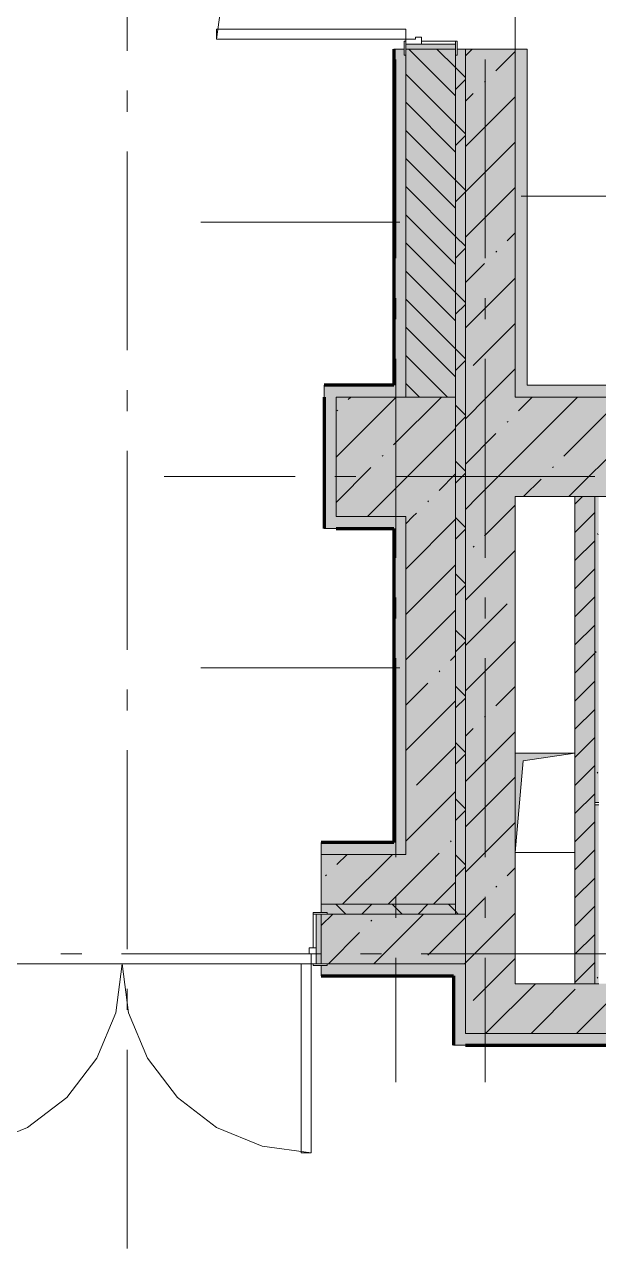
# Model space of a CAD drawing. Header units: millimetres. Extents: x -537608 to 253996, y -217170 to 186033.
# Drawn here: x -317792 to -314907, y -143982 to -137825 of the extents above; entities that cross this region are included whole.
import ezdxf

# ---------------------------------------------------------------- set-up
doc = ezdxf.new("R2010")
doc.units = ezdxf.units.MM
doc.layers.add('16) Лак 1.6м', color=160, linetype='Continuous', lineweight=90)
doc.layers.add('PDF _Геометрия', color=7, linetype='Continuous')
doc.layers.add('PDF _Сплошная заливка', color=7, linetype='Continuous', true_color=0xffffff)

msp = doc.modelspace()

# ---------------------------------------------------------------- hatches: boundary and pattern name
at = {"layer": 'PDF _Сплошная заливка', "transparency": 33554559}
h = msp.add_hatch(color=256, dxfattribs=at)
h.paths.add_polyline_path([(-315326.1837, -142649.631), (-315326.1837, -140199.9776), (-315576.1848, -140199.9776), (-315576.1848, -142649.631)], flags=0)
h.paths.add_polyline_path([(-315576.1848, -139699.9775), (-315326.1837, -139699.9775), (-315326.1837, -137949.6274), (-315576.1848, -137949.6274)], flags=0)
h.paths.add_polyline_path([(-315576.1848, -135949.6272), (-315326.1837, -135949.6272), (-315326.1837, -134749.6262), (-315576.1848, -134749.6262), (-315576.1848, -135436.83)], flags=0)
h.paths.add_polyline_path([(-315519.8936, -134249.6261), (-315326.1837, -134249.6261), (-315326.1837, -128399.624), (-315576.1848, -128399.624), (-315576.1848, -134249.6261)], flags=0)
h.paths.add_polyline_path([(-315357.4359, -127899.626), (-315326.1837, -127899.626), (-315326.1837, -124899.6214), (-315576.1848, -124899.6214), (-315576.1848, -127899.626)], flags=0)
h = msp.add_hatch(color=256, dxfattribs=at)
h.paths.add_polyline_path([(-315876.1861, -139699.9775), (-315626.185, -139699.9775), (-315626.185, -137949.6274), (-315876.1861, -137949.6274), (-315876.1861, -137979.6289)], flags=0)
h.paths.add_polyline_path([(-315876.1861, -135949.6272), (-315626.185, -135949.6272), (-315626.185, -134849.9755), (-315876.1861, -134849.9755), (-315876.1861, -135919.6279)], flags=0)
h.paths.add_polyline_path([(-315626.185, -134249.9749), (-315626.185, -128499.6244), (-315876.1861, -128499.6244), (-315876.1861, -134249.9749)], flags=0)
h.paths.add_polyline_path([(-315626.185, -127899.626), (-315626.185, -124999.9706), (-315876.1861, -124999.9706), (-315876.1861, -127899.626)], flags=0)
at = {"layer": 'PDF _Сплошная заливка', "true_color": 0xff7d7d, "transparency": 33554559}
h = msp.add_hatch(color=11, dxfattribs=at)
h.paths.add_polyline_path([(-315266.1851, -139639.9768), (-315266.1851, -137949.6274), (-315326.1837, -137949.6274), (-315326.1837, -139639.9768)], flags=0)
h.paths.add_polyline_path([(-315326.1837, -135949.6272), (-315266.1851, -135949.6272), (-315266.1851, -134749.6262), (-315326.1837, -134749.6262), (-315326.1837, -135436.83)], flags=0)
h = msp.add_hatch(color=11, dxfattribs=at)
h.paths.add_polyline_path([(-315876.1861, -139699.9775), (-315877.2496, -137979.6289), (-315884.1822, -137979.6289), (-315884.1822, -137949.6274), (-315936.1847, -137949.6274), (-315936.1847, -139699.9775)], flags=0)
h.paths.add_polyline_path([(-315936.1847, -135949.6272), (-315884.1822, -135949.6272), (-315884.1822, -135919.6279), (-315876.1861, -135919.6279), (-315876.1861, -134909.9739), (-315936.1847, -134909.9739), (-315936.1847, -135436.83)], flags=0)
at = {"layer": 'PDF _Сплошная заливка', "transparency": 33554559}
for points in [[(-315626.185, -142299.6294), (-315576.1848, -142299.6294), (-315576.1848, -137949.6274), (-315618.1846, -137949.6274), (-315618.1846, -137979.6289), (-315626.185, -137979.6289), (-315626.185, -141142.7543)], [(-315876.1861, -140299.9758), (-315626.185, -140299.9758), (-315626.185, -139699.9775), (-316226.1833, -139699.9775), (-316226.1833, -140299.9758), (-316213.6532, -140299.9758)], [(-315326.1837, -140199.9776), (-314776.1856, -140199.9776), (-314776.1856, -139699.9775), (-315576.1848, -139699.9775), (-315576.1848, -140199.9776)], [(-315026.1824, -142649.631), (-314926.1819, -142649.631), (-314926.1819, -140199.9776), (-315026.1824, -140199.9776), (-315026.1824, -142569.2354)], [(-315626.185, -142299.6294), (-315626.185, -142249.6292), (-316301.1837, -142249.6292), (-316301.1837, -142291.6291), (-316271.1844, -142291.6291), (-316271.1844, -142299.6294), (-316213.6532, -142299.6294)]]:
    msp.add_hatch(color=256, dxfattribs=at).paths.add_polyline_path(points)
at = {"layer": 'PDF _Сплошная заливка', "true_color": 0xff7d7d, "transparency": 33554559}
for points in [[(-315936.1847, -139699.9775), (-315936.1847, -139639.9768), (-316286.1862, -139639.9768), (-316286.1862, -139699.9775), (-316213.6532, -139699.9775)], [(-315936.1847, -141999.6303), (-315876.1861, -141999.6303), (-315876.1861, -140299.9758), (-315936.1847, -140299.9758), (-315936.1847, -141939.6296)]]:
    msp.add_hatch(color=11, dxfattribs=at).paths.add_polyline_path(points)
at = {"layer": 'PDF _Сплошная заливка', "transparency": 33554559}
h = msp.add_hatch(color=256, dxfattribs=at)
h.paths.add_polyline_path([(-314906.1853, -142649.631), (-314906.1853, -141749.6292), (-314926.1819, -141749.6292), (-314926.1819, -142649.631)], flags=0)
h.paths.add_polyline_path([(-314926.1819, -141737.6308), (-314906.1853, -141737.6308), (-314906.1853, -140199.9776), (-314926.1819, -140199.9776), (-314926.1819, -141142.7543)], flags=0)
at = {"layer": 'PDF _Сплошная заливка', "true_color": 0xe2e2e2, "transparency": 33554559}
msp.add_hatch(color=254, dxfattribs=at).paths.add_polyline_path([(-315326.1837, -141989.6298), (-315286.1818, -141529.6295), (-315026.1824, -141489.6298), (-315326.1837, -141489.6298), (-315326.1837, -141855.9959)])
at = {"layer": 'PDF _Сплошная заливка', "true_color": 0xff7d7d, "transparency": 33554559}
h = msp.add_hatch(color=11, dxfattribs=at)
h.paths.add_polyline_path([(-316301.1837, -141999.6303), (-315936.1847, -141999.6303), (-315936.1847, -141939.6296), (-316301.1837, -141939.6296)], flags=0)
h.paths.add_polyline_path([(-318301.1839, -141999.6303), (-318301.1839, -141939.6296), (-318776.186, -141939.6296), (-318776.186, -141999.6303), (-318743.4611, -141999.6303)], flags=0)
at = {"layer": 'PDF _Сплошная заливка', "transparency": 33554559}
h = msp.add_hatch(color=256, dxfattribs=at)
h.paths.add_polyline_path([(-316301.1837, -142249.6292), (-315626.185, -142249.6292), (-315626.185, -141999.6303), (-316301.1837, -141999.6303)], flags=0)
h.paths.add_polyline_path([(-318301.1839, -142249.6292), (-318301.1839, -141999.6303), (-320576.1854, -141999.6303), (-320576.1854, -142249.6292), (-318743.4611, -142249.6292)], flags=0)
h = msp.add_hatch(color=256, dxfattribs=at)
h.paths.add_polyline_path([(-315576.1848, -142549.6306), (-315576.1848, -142299.6294), (-316301.1837, -142299.6294), (-316301.1837, -142549.6306), (-316213.6532, -142549.6306)], flags=0)
h.paths.add_polyline_path([(-319586.7304, -142549.6306), (-318301.1839, -142549.6306), (-318301.1839, -142299.6294), (-320026.1872, -142299.6294), (-320026.1872, -142549.6306), (-319966.1844, -142549.6306)], flags=0)
at = {"layer": 'PDF _Сплошная заливка', "true_color": 0xff7d7d, "transparency": 33554559}
h = msp.add_hatch(color=11, dxfattribs=at)
h.paths.add_polyline_path([(-315636.1833, -142609.6313), (-315576.1848, -142609.6313), (-315576.1848, -142549.6306), (-316271.1844, -142552.3368), (-316271.1844, -142557.631), (-316301.1837, -142557.631), (-316301.1837, -142609.6313), (-316213.6532, -142609.6313)], flags=0)
h.paths.add_polyline_path([(-318301.1839, -142609.6313), (-318301.1839, -142557.631), (-318331.1832, -142557.631), (-318331.1832, -142549.6306), (-319966.1844, -142549.6306), (-319966.1844, -142609.6313), (-319586.7304, -142609.6313)], flags=0)
at = {"layer": 'PDF _Сплошная заливка', "transparency": 33554559}
h = msp.add_hatch(color=256, dxfattribs=at)
h.paths.add_polyline_path([(-308151.1821, -142899.63), (-308151.1821, -142649.631), (-310391.2927, -142649.631), (-310391.2927, -142899.63), (-309104.1832, -142899.63)], flags=0)
h.paths.add_polyline_path([(-311546.2927, -142899.63), (-311541.2935, -142899.63), (-311541.2935, -142649.631), (-315576.1848, -142649.631), (-315576.1848, -142899.63), (-312840.5759, -142899.63)], flags=0)
at = {"layer": 'PDF _Сплошная заливка', "true_color": 0xff7d7d, "transparency": 33554559}
h = msp.add_hatch(color=11, dxfattribs=at)
h.paths.add_polyline_path([(-310386.2936, -142959.6307), (-310386.2936, -142907.6303), (-310391.2927, -142907.6303), (-310391.2927, -142959.6307)], flags=0)
h.paths.add_polyline_path([(-311546.2927, -142959.6307), (-311541.2935, -142959.6307), (-311541.2935, -142907.6303), (-311546.2927, -142907.6303), (-311546.2927, -142899.63), (-315576.1848, -142899.63), (-315576.1848, -142959.6307), (-312840.5759, -142959.6307)], flags=0)

# ---------------------------------------------------------------- linework, layer by layer
at = {"layer": '16) Лак 1.6м'}
for p, q in [((-315936.1847, -137949.6274), (-315936.1847, -139639.9768)), ((-315936.1847, -139639.9768), (-316286.1862, -139639.9768)), ((-316286.1862, -139699.9775), (-316286.1862, -140359.9766)), ((-316226.1833, -140359.9766), (-315936.1847, -140359.9766)), ((-315936.1847, -140359.9766), (-315936.1847, -141939.6296)), ((-315936.1847, -141939.6296), (-316301.1837, -141939.6296)), ((-316301.1837, -142609.6313), (-315636.1833, -142609.6313)), ((-315636.1833, -142609.6313), (-315636.1833, -142959.6307)), ((-315576.1848, -142959.6307), (-311541.2935, -142959.6307))]:
    msp.add_line(p, q, dxfattribs=at)
at = {"layer": 'PDF _Геометрия', "color": 9, "lineweight": 9, "true_color": 0xc0c0c0}
for p, q in [((-315326.1837, -135949.6272), (-315326.1837, -137949.6274)), ((-315326.1837, -137949.6274), (-315326.1837, -135949.6272)), ((-316401.1841, -142549.6306), (-318201.1835, -142549.6306)), ((-318201.1835, -142549.6306), (-316401.1841, -142549.6306))]:
    msp.add_line(p, q, dxfattribs=at)
at = {"layer": 'PDF _Геометрия', "color": 253, "lineweight": 9, "true_color": 0xaaaaaa}
for p, q in [((-317276.1837, -136958.293), (-317276.1837, -137958.2952)), ((-315926.182, -138001.3393), (-315926.182, -139001.3394)), ((-315476.1843, -138001.3393), (-315476.1843, -139001.3394)), ((-317276.1837, -138158.2939), (-317276.1837, -138264.1268)), ((-315626.185, -138349.6292), (-315626.185, -138342.6278)), ((-317276.1837, -138464.1277), (-317276.1837, -139464.1278)), ((-315926.182, -139201.3381), (-315926.182, -139307.1731)), ((-315476.1843, -139201.3381), (-315476.1843, -139307.1731)), ((-315926.182, -139507.1718), (-315926.182, -140507.1719)), ((-315476.1843, -139507.1718), (-315476.1843, -140507.1719)), ((-317276.1837, -139664.1286), (-317276.1837, -139769.9615)), ((-317276.1837, -139969.9623), (-317276.1837, -140969.9625)), ((-316432.1178, -140099.6283), (-317090.1813, -140099.6283)), ((-316126.2863, -140099.6283), (-316232.1212, -140099.6283)), ((-314926.2852, -140099.6283), (-315926.2854, -140099.6283)), ((-315926.182, -140707.1728), (-315926.182, -140813.0056)), ((-315476.1843, -140707.1728), (-315476.1843, -140813.0056)), ((-315926.182, -141013.0065), (-315926.182, -142013.0066)), ((-315476.1843, -141013.0065), (-315476.1843, -142013.0066)), ((-317276.1837, -141169.9612), (-317276.1837, -141275.7961)), ((-317276.1837, -141475.7949), (-317276.1837, -142475.795)), ((-315026.1824, -141489.6298), (-315326.1837, -141489.6298)), ((-315326.1837, -141489.6298), (-315326.1837, -141989.6298)), ((-315286.1818, -141529.6295), (-315326.1837, -141989.6298)), ((-315026.1824, -141489.6298), (-315286.1818, -141529.6295)), ((-315026.1824, -141989.6298), (-315026.1824, -141489.6298)), ((-315326.1837, -141989.6298), (-315026.1824, -141989.6298)), ((-315926.182, -142213.0075), (-315926.182, -142318.8403)), ((-315476.1843, -142213.0075), (-315476.1843, -142318.8403)), ((-317503.7811, -142499.6303), (-317609.6161, -142499.6303)), ((-316303.7802, -142499.6303), (-317303.7803, -142499.6303)), ((-315997.9486, -142499.6303), (-316103.7793, -142499.6303)), ((-314797.9476, -142499.6303), (-315797.9477, -142499.6303)), ((-315926.182, -142518.8412), (-315926.182, -143144.6298)), ((-315476.1843, -142518.8412), (-315476.1843, -143144.6298)), ((-317276.1837, -142675.7959), (-317276.1837, -142781.6287)), ((-317276.1837, -142981.6296), (-317276.1837, -143981.6297))]:
    msp.add_line(p, q, dxfattribs=at)
at = {"layer": 'PDF _Геометрия', "lineweight": 9}
for p, q in [((-316793.8142, -137653.7512), (-316826.186, -137899.6293)), ((-315876.1861, -137849.6291), (-316826.186, -137849.6291)), ((-316826.186, -137849.6291), (-316826.186, -137899.6293)), ((-315876.1861, -137899.6293), (-315876.1861, -137849.6291)), ((-315796.1823, -137889.6289), (-315826.1859, -137889.6289)), ((-315826.1859, -137889.6289), (-315826.1859, -137899.6293)), ((-315796.1823, -137924.6295), (-315796.1823, -137889.6289)), ((-316826.186, -137899.6293), (-315876.1861, -137899.6293)), ((-315884.1822, -137949.6274), (-315936.1847, -137949.6274)), ((-315876.1861, -137909.6277), (-315884.1822, -137909.6277)), ((-315884.1822, -137909.6277), (-315884.1822, -137979.6289)), ((-315876.1861, -137899.6293), (-315876.1861, -137924.6295)), ((-315826.1859, -137899.6293), (-315876.1861, -137899.6293)), ((-315876.1861, -137979.6289), (-315876.1861, -137909.6277)), ((-315876.1861, -137924.6295), (-315796.1823, -137924.6295)), ((-315626.185, -137924.6295), (-315876.1861, -137924.6295)), ((-315876.1861, -137924.6295), (-315876.1861, -137949.6274)), ((-315876.1861, -137949.6274), (-315626.185, -137949.6274)), ((-315626.185, -138184.0412), (-315860.5944, -137949.6274)), ((-315626.185, -137909.6277), (-315796.1823, -137909.6277)), ((-315796.1823, -137909.6277), (-315796.1823, -137924.6295)), ((-315796.1823, -137924.6295), (-315626.185, -137924.6295)), ((-315626.185, -138042.6178), (-315719.1754, -137949.6274)), ((-315626.185, -137924.6295), (-315626.185, -137909.6277)), ((-315618.1846, -137909.6277), (-315626.185, -137909.6277)), ((-315626.185, -137909.6277), (-315626.185, -137979.6289)), ((-315626.185, -137949.6274), (-315626.185, -137924.6295)), ((-315618.1846, -137979.6289), (-315618.1846, -137909.6277)), ((-315576.1848, -137949.6274), (-315618.1846, -137949.6274)), ((-315576.1848, -137983.2135), (-315542.5987, -137949.6274)), ((-315326.1837, -137949.6274), (-315576.1848, -137949.6274)), ((-315576.1848, -137949.6274), (-315576.1848, -139699.9775)), ((-315576.1848, -142299.6294), (-315576.1848, -137949.6274)), ((-315326.1837, -139639.9768), (-315326.1837, -137949.6274)), ((-315266.1851, -137949.6274), (-315326.1837, -137949.6274)), ((-315326.1837, -137949.6274), (-315326.1837, -139639.9768)), ((-315266.1851, -139639.9768), (-315266.1851, -137949.6274)), ((-315884.1822, -137979.6289), (-315876.1861, -137979.6289)), ((-315876.1861, -139699.9775), (-315876.1861, -137979.6289)), ((-315876.1861, -137979.6289), (-315876.1861, -139699.9775)), ((-315626.185, -137979.6289), (-315618.1846, -137979.6289)), ((-315626.185, -139699.9775), (-315626.185, -137979.6289)), ((-315626.185, -137979.6289), (-315626.185, -142299.6294)), ((-315423.4369, -138058.567), (-315326.1837, -137961.3115)), ((-315626.185, -138325.4623), (-315876.1861, -138075.4612)), ((-315576.1848, -138092.6181), (-315626.185, -138042.6178)), ((-315626.185, -138151.7813), (-315576.1848, -138101.781)), ((-315480.4644, -138115.5923), (-315475.7236, -138110.8515)), ((-315576.1848, -138211.3126), (-315537.4875, -138172.6176)), ((-315576.1848, -138439.4117), (-315326.1837, -138189.4106)), ((-315626.185, -138466.8834), (-315876.1861, -138216.8823)), ((-315576.1848, -138375.4625), (-315626.185, -138325.4623)), ((-315626.185, -138608.3046), (-315876.1861, -138358.3034)), ((-315626.185, -138434.6236), (-315576.1848, -138384.6255)), ((-315576.1848, -138667.5108), (-315326.1837, -138417.5097)), ((-315626.185, -138749.7257), (-315876.1861, -138499.7246)), ((-315576.1848, -138658.3048), (-315626.185, -138608.3046)), ((-315626.185, -138891.1469), (-315876.1861, -138641.1479)), ((-315626.185, -138717.468), (-315576.1848, -138667.4678)), ((-315576.1848, -138895.6078), (-315326.1837, -138645.6089)), ((-315296.1844, -138689.1911), (-314830.0352, -138689.1911)), ((-315906.1854, -138820.1317), (-316906.1855, -138820.1317)), ((-315626.185, -139032.568), (-315876.1861, -138782.569)), ((-315366.4138, -138913.938), (-315326.1837, -138873.7079)), ((-315626.185, -139173.9891), (-315876.1861, -138923.9902)), ((-315576.1848, -138941.1471), (-315626.185, -138891.1469)), ((-315626.185, -139000.3103), (-315576.1848, -138950.3101)), ((-315423.4369, -138970.9612), (-315418.6961, -138966.2204)), ((-315626.185, -139315.4124), (-315876.1861, -139065.4113)), ((-315576.1848, -139123.7069), (-315480.4644, -139027.9865)), ((-315576.1848, -139351.806), (-315326.1837, -139101.8049)), ((-315576.1848, -139223.9893), (-315626.185, -139173.9891)), ((-315626.185, -139456.8336), (-315876.1861, -139206.8325)), ((-315626.185, -139283.1525), (-315576.1848, -139233.1523)), ((-315626.185, -139598.2547), (-315876.1861, -139348.2536)), ((-315537.4875, -139541.2079), (-315326.1837, -139329.904)), ((-315665.8812, -139699.9775), (-315876.1861, -139489.6747)), ((-315576.1848, -139506.8338), (-315626.185, -139456.8336)), ((-315626.185, -139565.9948), (-315576.1848, -139515.9968)), ((-315468.1581, -139699.9775), (-315326.1837, -139558.0031)), ((-316286.1862, -139639.9768), (-316286.1862, -139699.9775)), ((-315807.3045, -139699.9775), (-315876.1861, -139631.0959)), ((-315326.1837, -139699.9775), (-315326.1837, -139639.9768)), ((-314776.1856, -139639.9768), (-315266.1851, -139639.9768)), ((-316226.1833, -140001.8067), (-315924.3563, -139699.9775)), ((-316226.1833, -140299.9758), (-316226.1833, -139699.9775)), ((-316226.1833, -139699.9775), (-315626.185, -139699.9775)), ((-316226.1833, -140299.9758), (-316226.1833, -139699.9775)), ((-316226.1833, -139699.9775), (-315936.1847, -139699.9775)), ((-316164.7596, -139712.2817), (-316152.4532, -139699.9775)), ((-315936.6626, -139940.3807), (-315696.2551, -139699.9775)), ((-315936.1847, -139699.9775), (-315876.1861, -139699.9775)), ((-315876.1861, -139699.9775), (-315626.185, -139699.9775)), ((-315626.185, -139699.9775), (-315626.185, -140299.9758)), ((-315576.1848, -139789.6761), (-315626.185, -139739.6758)), ((-315576.1848, -139808.002), (-315468.1581, -139699.9775)), ((-315576.1848, -139699.9775), (-315576.1848, -140199.9776)), ((-315511.9621, -140199.9776), (-315011.96, -139699.9775)), ((-315326.1837, -139699.9775), (-314776.1856, -139699.9775)), ((-314776.1856, -139699.9775), (-315326.1837, -139699.9775)), ((-315309.3906, -139769.307), (-315240.0612, -139699.9775)), ((-315081.2894, -139997.4061), (-314796.1693, -139712.2817)), ((-316221.7827, -139769.307), (-316217.0419, -139764.5662)), ((-315626.185, -139848.8393), (-315576.1848, -139798.839)), ((-316068.1565, -140299.9758), (-315626.185, -139858.0022)), ((-315366.4138, -139826.3323), (-315361.673, -139821.5893)), ((-315576.1848, -140036.1011), (-315423.4369, -139883.3554)), ((-315055.7639, -140199.9776), (-314776.1856, -139920.397)), ((-315993.6858, -139997.4061), (-315988.9449, -139992.6631)), ((-315576.1848, -140072.5184), (-315626.185, -140022.5181)), ((-315138.3168, -140054.4292), (-315133.5761, -140049.6884)), ((-316226.1833, -140229.9037), (-316050.709, -140054.4292)), ((-315708.5613, -140168.4798), (-315626.185, -140086.1013)), ((-315626.185, -140131.6815), (-315576.1848, -140081.6813)), ((-315283.8609, -140199.9776), (-315195.34, -140111.4545)), ((-315765.5845, -140225.503), (-315760.8437, -140220.7622)), ((-315576.1848, -140264.2002), (-315511.9621, -140199.9776)), ((-315576.1848, -140199.9776), (-315576.1848, -142549.6306)), ((-315326.1837, -141489.6298), (-315326.1837, -140199.9776)), ((-315326.1837, -140199.9776), (-314776.1856, -140199.9776)), ((-315026.1824, -140238.7889), (-314987.3732, -140199.9776)), ((-314926.1819, -140199.9776), (-315026.1824, -140199.9776)), ((-315026.1824, -140199.9776), (-315026.1824, -142649.631)), ((-314906.1853, -140199.9776), (-314926.1819, -140199.9776)), ((-314926.1819, -141737.6308), (-314926.1819, -140199.9776)), ((-315840.0595, -140299.9758), (-315822.612, -140282.5283)), ((-315480.4644, -140396.5789), (-315326.1837, -140242.2982)), ((-315026.1824, -140380.21), (-314926.1819, -140280.2096)), ((-316286.1862, -140359.9766), (-316226.1833, -140359.9766)), ((-315876.1861, -140299.9758), (-316226.1833, -140299.9758)), ((-315936.1847, -140299.9758), (-316226.1833, -140299.9758)), ((-315876.1861, -140299.9758), (-315936.1847, -140299.9758)), ((-315876.1861, -140336.1024), (-315840.0595, -140299.9758)), ((-315876.1861, -141999.6303), (-315876.1861, -140299.9758)), ((-315876.1861, -141999.6303), (-315876.1861, -140299.9758)), ((-315876.1861, -140564.1994), (-315626.185, -140314.2004)), ((-315626.185, -140299.9758), (-315626.185, -141999.6303)), ((-315576.1848, -140355.3606), (-315626.185, -140305.3604)), ((-315626.185, -140414.5238), (-315576.1848, -140364.5236)), ((-315026.1824, -140521.6311), (-314926.1819, -140421.6307)), ((-315576.1848, -140720.3962), (-315326.1837, -140470.3973)), ((-315537.4875, -140453.6021), (-315532.7468, -140448.8613)), ((-315876.1861, -140792.2985), (-315626.185, -140542.2995)), ((-315576.1848, -140638.2051), (-315626.185, -140588.2048)), ((-315026.1824, -140663.0523), (-314926.1819, -140563.0519)), ((-315626.185, -140697.3661), (-315576.1848, -140647.368)), ((-315026.1824, -140804.4735), (-314926.1819, -140704.473)), ((-315876.1861, -141020.3975), (-315626.185, -140770.3965)), ((-315576.1848, -140948.4954), (-315366.4138, -140738.7265)), ((-315026.1824, -140945.8946), (-314926.1819, -140845.8963)), ((-315576.1848, -140921.0473), (-315626.185, -140871.0471)), ((-315626.185, -140980.2105), (-315576.1848, -140930.2103)), ((-315576.1848, -141176.5945), (-315326.1837, -140926.5934)), ((-315651.5382, -141023.8488), (-315626.185, -140998.4956)), ((-315026.1824, -141087.3157), (-314926.1819, -140987.3174)), ((-315906.1854, -141060.5437), (-316906.1855, -141060.5437)), ((-315708.5613, -141080.8741), (-315703.8205, -141076.1311)), ((-315876.1861, -141248.4967), (-315765.5845, -141137.8994)), ((-315576.1848, -141203.8896), (-315626.185, -141153.8894)), ((-315423.4369, -141251.9479), (-315326.1837, -141154.6924)), ((-315026.1824, -141228.739), (-314926.1819, -141128.7386)), ((-315626.185, -141263.0528), (-315576.1848, -141213.0526)), ((-315876.1861, -141476.5936), (-315626.185, -141226.5947)), ((-315026.1824, -141370.1602), (-314926.1819, -141270.1597)), ((-315480.4644, -141308.9732), (-315475.7236, -141304.2302)), ((-315576.1848, -141404.6936), (-315537.4875, -141365.9964)), ((-315576.1848, -141632.7905), (-315326.1837, -141382.7915)), ((-315822.612, -141651.1208), (-315626.185, -141454.6938)), ((-315576.1848, -141486.7319), (-315626.185, -141436.7317)), ((-315026.1824, -141511.5813), (-314926.1819, -141411.5808)), ((-315626.185, -141545.8951), (-315576.1848, -141495.8949)), ((-315026.1824, -141653.0024), (-314926.1819, -141553.002)), ((-315576.1848, -141860.8896), (-315326.1837, -141610.8906)), ((-315876.1861, -141932.7918), (-315626.185, -141682.7907)), ((-315876.1861, -141704.6927), (-315874.8943, -141703.4031)), ((-315026.1824, -141794.4236), (-314926.1819, -141694.4231)), ((-315576.1848, -141769.5763), (-315626.185, -141719.5761)), ((-314926.1819, -141749.6292), (-314926.1819, -141737.6308)), ((-314906.1853, -141737.6308), (-314926.1819, -141737.6308)), ((-314926.1819, -141737.6308), (-314926.1819, -141749.6292)), ((-314926.1819, -142649.631), (-314926.1819, -141749.6292)), ((-314926.1819, -141749.6292), (-314906.1853, -141749.6292)), ((-315626.185, -141828.7373), (-315576.1848, -141778.7393)), ((-315026.1824, -141935.8447), (-314926.1819, -141835.8443)), ((-315576.1848, -142088.9887), (-315326.1837, -141838.9875)), ((-316301.1837, -141939.6296), (-316301.1837, -141999.6303)), ((-315651.5382, -141936.243), (-315646.7974, -141931.5022)), ((-316301.1837, -142249.6292), (-316301.1837, -141999.6303)), ((-316301.1837, -141999.6303), (-315936.1847, -141999.6303)), ((-316301.1837, -141999.6303), (-315936.1847, -141999.6303)), ((-316221.7827, -142050.2936), (-316171.1194, -141999.6303)), ((-316193.0236, -142249.6292), (-315943.0224, -141999.6303)), ((-315964.9223, -142249.6292), (-315714.9255, -141999.6303)), ((-315936.1847, -141999.6303), (-315876.1861, -141999.6303)), ((-315714.9255, -141999.6303), (-315708.5613, -141993.2683)), ((-315626.185, -141999.6303), (-315626.185, -142249.6292)), ((-315576.1848, -142052.4186), (-315626.185, -142002.4184)), ((-315326.1837, -142649.631), (-315326.1837, -141989.6298)), ((-315026.1824, -142077.2658), (-314926.1819, -141977.2675)), ((-315626.185, -142111.5818), (-315576.1848, -142061.5816)), ((-315366.4138, -142107.3168), (-315326.1837, -142067.0867)), ((-316278.8102, -142107.3168), (-316274.065, -142102.576)), ((-315736.8254, -142249.6292), (-315626.185, -142138.9889)), ((-315026.1824, -142218.687), (-314926.1819, -142118.6887)), ((-315423.4369, -142164.3421), (-315418.6961, -142159.6013)), ((-315626.185, -142249.6292), (-316301.1837, -142249.6292)), ((-316301.1837, -142249.6292), (-316301.1837, -142291.6291)), ((-315626.185, -142249.6292), (-316301.1837, -142249.6292)), ((-316177.5007, -142299.6294), (-316227.501, -142249.6292)), ((-316097.0749, -142299.6294), (-316047.0747, -142249.6292)), ((-315894.6585, -142299.6294), (-315944.6587, -142249.6292)), ((-315814.2327, -142299.6294), (-315764.2325, -142249.6292)), ((-315626.185, -142285.2606), (-315661.8164, -142249.6292)), ((-315626.185, -142299.6294), (-315626.185, -142249.6292)), ((-315576.1848, -142317.0877), (-315480.4644, -142221.3674)), ((-315026.1824, -142360.1103), (-314926.1819, -142260.1098)), ((-316341.1856, -142291.6291), (-316341.1856, -142299.6294)), ((-316271.1844, -142291.6291), (-316341.1856, -142291.6291)), ((-316341.1856, -142299.6294), (-316341.1856, -142469.6311)), ((-316326.1838, -142299.6294), (-316341.1856, -142299.6294)), ((-316341.1856, -142299.6294), (-316271.1844, -142299.6294)), ((-316326.1838, -142299.6294), (-316326.1838, -142549.6306)), ((-316301.1837, -142299.6294), (-316326.1838, -142299.6294)), ((-316326.1838, -142469.6311), (-316326.1838, -142299.6294)), ((-316301.1837, -142357.7916), (-316243.0238, -142299.6294)), ((-316301.1837, -142549.6306), (-316301.1837, -142299.6294)), ((-316271.1844, -142299.6294), (-316271.1844, -142291.6291)), ((-315576.1848, -142299.6294), (-316271.1844, -142299.6294)), ((-316271.1844, -142299.6294), (-315626.185, -142299.6294)), ((-316036.8267, -142549.6306), (-315786.8256, -142299.6294)), ((-315765.5845, -142506.4896), (-315576.1848, -142317.0877)), ((-315611.8162, -142299.6294), (-315626.185, -142285.2606)), ((-315626.185, -142299.6294), (-315576.1848, -142299.6294)), ((-315576.1848, -142545.1869), (-315326.1837, -142295.1858)), ((-315576.1848, -142549.6306), (-315576.1848, -142299.6294)), ((-316050.709, -142335.4159), (-316045.9681, -142330.6751)), ((-316264.9236, -142549.6306), (-316107.7364, -142392.4412)), ((-315026.1824, -142501.5314), (-314926.1819, -142401.531)), ((-316326.1838, -142469.6311), (-316361.1823, -142469.6311)), ((-316361.1823, -142469.6311), (-316361.1823, -142499.6303)), ((-316361.1823, -142499.6303), (-316351.1839, -142499.6303)), ((-316351.1839, -142499.6303), (-316351.1839, -142549.6306)), ((-316341.1856, -142469.6311), (-316326.1838, -142469.6311)), ((-316326.1838, -142549.6306), (-316326.1838, -142469.6311)), ((-317333.5557, -142795.5088), (-317301.1838, -142549.6306)), ((-317301.1838, -142549.6306), (-317268.8163, -142795.5088)), ((-316351.1839, -142549.6306), (-316401.1841, -142549.6306)), ((-316401.1841, -142549.6306), (-316401.1841, -143499.6305)), ((-316351.1839, -143499.6305), (-316351.1839, -142549.6306)), ((-316351.1839, -142549.6306), (-316326.1838, -142549.6306)), ((-316341.1856, -142549.6306), (-316341.1856, -142557.631)), ((-316271.1844, -142549.6306), (-316341.1856, -142549.6306)), ((-316341.1856, -142557.631), (-316271.1844, -142557.631)), ((-316326.1838, -142549.6306), (-316301.1837, -142549.6306)), ((-316301.1837, -142557.631), (-316301.1837, -142609.6313)), ((-316271.1844, -142557.631), (-316271.1844, -142549.6306)), ((-315576.1848, -142549.6306), (-316271.1844, -142549.6306)), ((-316271.1844, -142549.6306), (-315576.1848, -142549.6306)), ((-315580.6285, -142549.6306), (-315576.1848, -142545.1869)), ((-315576.1848, -142609.6313), (-315576.1848, -142549.6306)), ((-315452.5277, -142649.631), (-315326.1837, -142523.2849)), ((-315026.1824, -142642.9526), (-314926.1819, -142542.9521)), ((-315576.1848, -142899.63), (-315576.1848, -142609.6313)), ((-315576.1848, -142609.6313), (-315576.1848, -142649.631)), ((-315576.1848, -142649.631), (-315576.1848, -142899.63)), ((-315537.4875, -142734.5888), (-315452.5277, -142649.631)), ((-315474.4319, -142899.63), (-315224.4307, -142649.631)), ((-315026.1824, -142649.631), (-315326.1837, -142649.631)), ((-315246.3306, -142899.63), (-315024.2662, -142677.5634)), ((-315026.1824, -142649.631), (-314926.1819, -142649.631)), ((-315018.2336, -142899.63), (-314768.2326, -142649.631)), ((-314926.1819, -142649.631), (-314906.1853, -142649.631)), ((-317428.4622, -143024.6305), (-317333.5557, -142795.5088)), ((-317268.8163, -142795.5088), (-317173.9097, -143024.6305)), ((-315576.1848, -142899.63), (-311546.2927, -142899.63)), ((-311546.2927, -142899.63), (-315576.1848, -142899.63)), ((-315636.1833, -142959.6307), (-315576.1848, -142959.6307)), ((-317579.4317, -143221.3826), (-317428.4622, -143024.6305)), ((-317173.9097, -143024.6305), (-317022.936, -143221.3826)), ((-317776.1859, -143372.3542), (-317579.4317, -143221.3826)), ((-317022.936, -143221.3826), (-316826.186, -143372.3542)), ((-318005.3076, -143467.2608), (-317776.1859, -143372.3542)), ((-316826.186, -143372.3542), (-316597.0642, -143467.2608)), ((-316597.0642, -143467.2608), (-316351.1839, -143499.6305)), ((-316401.1841, -143499.6305), (-316351.1839, -143499.6305))]:
    msp.add_line(p, q, dxfattribs=at)
at = {"layer": 'PDF _Геометрия', "color": 8, "lineweight": 9, "true_color": 0x787878}
for p, q in [((-314908.1445, -140391.9371), (-314911.4944, -140386.1306)), ((-314918.1083, -140984.2775), (-314921.4626, -140978.4709)), ((-314911.3179, -141585.2942), (-314914.6722, -141591.1007)), ((-314924.9289, -141812.0692), (-314926.1819, -141814.2415)), ((-314910.8141, -142622.5124), (-314914.1641, -142616.7059))]:
    msp.add_line(p, q, dxfattribs=at)
at = {"layer": 'PDF _Сплошная заливка', "color": 7, "lineweight": 35, "true_color": 0xf4f4f4, "transparency": 33554559}
for points in [[(-315626.185, -137949.6274), (-315626.185, -137924.6295), (-315876.1861, -137949.6274), (-315876.1861, -137924.6295)], [(-316326.1838, -142549.6306), (-316301.1837, -142549.6306), (-316326.1838, -142299.6294), (-316301.1837, -142299.6294)]]:
    msp.add_solid(points, dxfattribs=at)
at = {"layer": 'PDF _Сплошная заливка', "color": 11, "lineweight": 35, "true_color": 0xff7d7d, "transparency": 33554559}
for points in [[(-314776.1856, -139699.9775), (-314776.1856, -139639.9768), (-315326.1837, -139699.9775), (-315326.1837, -139639.9768)], [(-316226.1833, -140359.9766), (-316226.1833, -139699.9775), (-316286.1862, -140359.9766), (-316286.1862, -139699.9775)], [(-316226.1833, -140359.9766), (-315936.1847, -140359.9766), (-316226.1833, -140299.9758), (-315936.1847, -140299.9758)], [(-315576.1848, -142959.6307), (-315576.1848, -142609.6313), (-315636.1833, -142959.6307), (-315636.1833, -142609.6313)]]:
    msp.add_solid(points, dxfattribs=at)
at = {"layer": 'PDF _Сплошная заливка', "lineweight": 35, "transparency": 33554559}
msp.add_solid([(-315626.185, -141999.6303), (-315626.185, -140299.9758), (-315876.1861, -141999.6303), (-315876.1861, -140299.9758)], dxfattribs=at)

doc.saveas('drawing.dxf')
